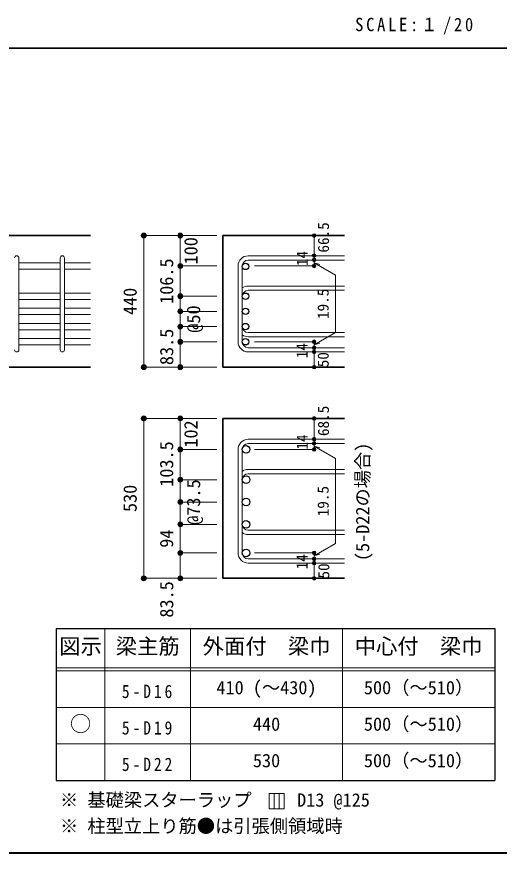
# Model space of a CAD drawing. Units: millimetres at full size, sheet at 1:20. Extents: x -3982 to 3969, y -2797 to 2801.
# Drawn here: x 835 to 2422, y -2797 to -45 of the extents above; entities that cross this region are included whole.
import ezdxf
from ezdxf.enums import TextEntityAlignment as Align

# ---------------------------------------------------------------- set-up
doc = ezdxf.new("R2010")
doc.units = ezdxf.units.MM
doc.header["$LTSCALE"] = 20
doc.header["$PDMODE"] = 32
doc.header["$PDSIZE"] = 12
for name, color, linetype, lineweight in [('6-1_躯体線', 2, 'Continuous', 35), ('6-5_梁主筋', 7, 'Continuous', 18), ('6-6_S.T.P.', 7, 'Continuous', 18), ('6-7_文字', 7, 'Continuous', 18), ('6-D_寸法', 4, 'Continuous', 9), ('6-E_枠', 7, 'Continuous', 18), ('F-0_枠', 6, 'Continuous', 40)]:
    doc.layers.add(name, color=color, linetype=linetype, lineweight=lineweight)
doc.styles.add('ＭＳ ゴシック', font='')
doc.styles.get('ＭＳ ゴシック').set_extended_font_data('MS Gothic')

msp = doc.modelspace()

# ---------------------------------------------------------------- linework, layer by layer
at = {"layer": '6-1_躯体線'}
for p, q in [((1078.29, -764.67), (128.29, -764.67)), ((1512.96, -764.67), (1912.96, -764.67)), ((1512.96, -764.67), (1512.96, -1197.67)), ((1078.29, -1197.67), (678.29, -1197.67)), ((1512.96, -1197.67), (1912.96, -1197.67)), ((1512.96, -1366.27), (1912.96, -1366.27)), ((1512.96, -1366.27), (1512.96, -1892.27)), ((1512.96, -1892.27), (1912.96, -1892.27))]:
    msp.add_line(p, q, dxfattribs=at)
at = {"layer": '6-5_梁主筋'}
for p, q in [((978.29, -854.31), (842.29, -854.31)), ((978.29, -875.31), (842.29, -875.31)), ((1078.29, -854.31), (992.29, -854.31)), ((1078.29, -875.31), (992.29, -875.31)), ((978.29, -953.67), (842.29, -953.67)), ((1078.29, -953.67), (992.29, -953.67)), ((978.29, -974.67), (842.29, -974.67)), ((1078.29, -974.67), (992.29, -974.67)), ((978.29, -1003.67), (842.29, -1003.67)), ((1078.29, -1003.67), (992.29, -1003.67)), ((978.29, -1024.67), (842.29, -1024.67)), ((1078.29, -1024.67), (992.29, -1024.67)), ((978.29, -1053.67), (842.29, -1053.67)), ((1078.29, -1053.67), (992.29, -1053.67)), ((978.29, -1074.67), (842.29, -1074.67)), ((1078.29, -1074.67), (992.29, -1074.67)), ((978.29, -1103.67), (842.29, -1103.67)), ((978.29, -1124.67), (842.29, -1124.67)), ((1078.29, -1103.67), (992.29, -1103.67)), ((1078.29, -1124.67), (992.29, -1124.67))]:
    msp.add_line(p, q, dxfattribs=at)
at = {"layer": '6-5_梁主筋', "color": 3, "lineweight": 25}
for centre, radius in [((1587.58, -866.31), 10.5), ((1587.46, -964.17), 10.5), ((1587.46, -1014.17), 10.5), ((1587.46, -1064.17), 10.5), ((1587.46, -1114.17), 10.5), ((1589.46, -1468.4), 12.5), ((1589.46, -1567.77), 12.5), ((1589.46, -1641.27), 12.5), ((1589.46, -1714.77), 12.5), ((1589.46, -1808.77), 12.5)]:
    msp.add_circle(centre, radius, dxfattribs=at)
at = {"layer": '6-6_S.T.P.'}
for p, q in [((842.29, -1140.67), (842.29, -838.7)), ((978.29, -1140.67), (978.29, -838.7)), ((992.29, -1140.67), (992.29, -838.7)), ((1596.46, -831.31), (1912.96, -831.31)), ((1596.46, -845.31), (1912.96, -845.31)), ((1562.96, -864.81), (1562.96, -1114.17)), ((1576.96, -864.81), (1576.96, -1114.17)), ((1596.46, -930.67), (1912.96, -930.67)), ((1596.46, -944.67), (1912.96, -944.67)), ((1596.46, -1083.67), (1912.96, -1083.67)), ((1596.46, -1097.67), (1912.96, -1097.67)), ((1596.46, -1133.67), (1912.96, -1133.67)), ((1596.46, -1147.67), (1912.96, -1147.67)), ((1596.46, -1434.9), (1912.96, -1434.9)), ((1596.46, -1448.9), (1912.96, -1448.9)), ((1562.96, -1468.4), (1562.96, -1808.77)), ((1576.96, -1468.4), (1576.96, -1808.77)), ((1596.46, -1534.27), (1912.96, -1534.27)), ((1596.46, -1548.27), (1912.96, -1548.27)), ((1596.46, -1734.27), (1912.96, -1734.27)), ((1596.46, -1748.27), (1912.96, -1748.27)), ((1596.46, -1828.27), (1912.96, -1828.27)), ((1596.46, -1842.27), (1912.96, -1842.27))]:
    msp.add_line(p, q, dxfattribs=at)
for centre, radius, start, end in [((835.29, -838.31), 7, 0, 180), ((985.29, -838.31), 7, 0, 180), ((1596.46, -864.81), 33.5, 90, 180), ((1596.46, -864.81), 19.5, 90, 180), ((1596.46, -964.17), 33.5, 90, 125.59765), ((1596.46, -964.17), 19.5, 90, 180), ((1596.46, -1064.17), 19.5, 180, 270), ((1596.46, -1064.17), 33.5, 234.40235, 270), ((1596.46, -1114.17), 33.5, 180, 270), ((1596.46, -1114.17), 19.5, 180, 270), ((835.29, -1140.67), 7, 180, 0), ((985.29, -1140.67), 7, 180, 0), ((1596.46, -1468.4), 33.5, 90, 180), ((1596.46, -1468.4), 19.5, 90, 180), ((1596.46, -1567.77), 33.5, 90, 125.59765), ((1596.46, -1567.77), 19.5, 90, 180), ((1596.46, -1714.77), 19.5, 180, 270), ((1596.46, -1714.77), 33.5, 234.40235, 270), ((1596.46, -1808.77), 33.5, 180, 270), ((1596.46, -1808.77), 19.5, 180, 270)]:
    msp.add_arc(centre, radius, start, end, dxfattribs=at)
at = {"layer": '6-7_文字'}
for p, q in [((1681.75, -2600.44), (1681.75, -2650.44)), ((1698.42, -2600.44), (1698.42, -2650.44))]:
    msp.add_line(p, q, dxfattribs=at)
msp.add_lwpolyline([(1665.09, -2650.44), (1715.09, -2650.44), (1715.09, -2600.44), (1665.09, -2600.44)], close=True, dxfattribs=at)
at = {"layer": '6-D_寸法'}
for p, q in [((1252.96, -764.67), (1372.96, -764.67)), ((1252.96, -764.67), (1252.96, -1197.67)), ((1372.96, -764.67), (1492.96, -764.67)), ((1372.96, -764.67), (1372.96, -864.81)), ((1372.96, -864.81), (1492.96, -864.81)), ((1812.96, -864.81), (1616.87, -864.81)), ((1812.96, -854.48), (1832.28, -859.66)), ((1812.96, -854.48), (1883.02, -894.93)), ((1883.02, -894.93), (1883.02, -1083.47)), ((1372.96, -964.17), (1492.96, -964.17)), ((1372.96, -1014.17), (1492.96, -1014.17)), ((1372.96, -1014.17), (1372.96, -1064.17)), ((1372.96, -1064.17), (1492.96, -1064.17)), ((1372.96, -1064.17), (1372.96, -1120.67)), ((1812.96, -1123.92), (1883.02, -1083.47)), ((1372.96, -1114.17), (1492.96, -1114.17)), ((1372.96, -1197.67), (1372.96, -1114.17)), ((1812.96, -1114.17), (1616.87, -1114.17)), ((1812.96, -1133.67), (1812.96, -1114.17)), ((1812.96, -1123.92), (1832.28, -1118.75)), ((1812.96, -1147.67), (1812.96, -1133.67)), ((1812.96, -1197.67), (1812.96, -1147.67)), ((1252.96, -1197.67), (1372.96, -1197.67)), ((1252.96, -1197.67), (1362.82, -1197.67)), ((1372.96, -1197.67), (1492.96, -1197.67)), ((1252.96, -1366.27), (1372.96, -1366.27)), ((1252.96, -1366.27), (1252.96, -1892.27)), ((1372.96, -1366.27), (1492.96, -1366.27)), ((1372.96, -1366.27), (1372.96, -1468.4)), ((1812.96, -1458.08), (1832.28, -1463.26)), ((1812.96, -1458.08), (1883.02, -1498.53)), ((1372.96, -1468.4), (1492.96, -1468.4)), ((1372.96, -1468.4), (1372.96, -1567.77)), ((1812.96, -1468.4), (1616.87, -1468.4)), ((1883.02, -1498.53), (1883.02, -1778.07)), ((1372.96, -1567.77), (1492.96, -1567.77)), ((1372.96, -1567.77), (1372.96, -1641.27)), ((1372.96, -1641.27), (1492.96, -1641.27)), ((1372.96, -1641.27), (1372.96, -1714.77)), ((1372.96, -1714.77), (1492.96, -1714.77)), ((1372.96, -1714.77), (1372.96, -1808.77)), ((1812.96, -1818.52), (1883.02, -1778.07)), ((1372.96, -1808.77), (1492.96, -1808.77)), ((1372.96, -1892.27), (1372.96, -1808.77)), ((1812.96, -1808.77), (1616.87, -1808.77)), ((1812.96, -1828.27), (1812.96, -1808.77)), ((1812.96, -1818.52), (1832.28, -1813.34)), ((1812.96, -1842.27), (1812.96, -1828.27)), ((1812.96, -1892.27), (1812.96, -1842.27)), ((1252.96, -1892.27), (1372.96, -1892.27)), ((1252.96, -1892.27), (1362.82, -1892.27)), ((1372.96, -1892.27), (1492.96, -1892.27))]:
    msp.add_line(p, q, dxfattribs=at)
for points in [[(1812.96, -844.73), (1812.96, -830.73), (1812.96, -764.67)], [(1812.96, -844.73), (1812.96, -864.81), (1812.96, -844.73)], [(1372.96, -864.81), (1372.96, -964.17), (1372.96, -1014.17)], [(1812.96, -1448.33), (1812.96, -1434.33), (1812.96, -1366.27)], [(1812.96, -1448.33), (1812.96, -1468.4), (1812.96, -1448.33)]]:
    msp.add_lwpolyline(points, dxfattribs=at)
for centre, radius in [((1252.96, -764.67), 8), ((1252.96, -764.67), 7.2), ((1252.96, -764.67), 6.4), ((1252.96, -764.67), 5.6), ((1252.96, -764.67), 4.8), ((1252.96, -764.67), 4), ((1252.96, -764.67), 3.2), ((1252.96, -764.67), 2.4), ((1252.96, -764.67), 1.6), ((1252.96, -764.67), 0.8), ((1372.96, -764.67), 8), ((1372.96, -764.67), 7.2), ((1372.96, -764.67), 6.4), ((1372.96, -764.67), 5.6), ((1372.96, -764.67), 4.8), ((1372.96, -764.67), 4), ((1372.96, -764.67), 3.2), ((1372.96, -764.67), 2.4), ((1372.96, -764.67), 1.6), ((1372.96, -764.67), 0.8), ((1812.96, -764.67), 4), ((1812.96, -764.67), 3.6), ((1812.96, -764.67), 3.2), ((1812.96, -764.67), 2.8), ((1812.96, -764.67), 2.4), ((1812.96, -764.67), 2), ((1812.96, -764.67), 1.6), ((1812.96, -764.67), 1.2), ((1812.96, -764.67), 0.8), ((1812.96, -764.67), 0.4), ((1812.96, -830.73), 4), ((1812.96, -844.73), 4), ((1812.96, -830.73), 3.6), ((1812.96, -844.73), 3.6), ((1812.96, -830.73), 3.2), ((1812.96, -844.73), 3.2), ((1812.96, -830.73), 2.8), ((1812.96, -844.73), 2.8), ((1812.96, -830.73), 2.4), ((1812.96, -844.73), 2.4), ((1812.96, -830.73), 2), ((1812.96, -844.73), 2), ((1812.96, -830.73), 1.6), ((1812.96, -844.73), 1.6), ((1812.96, -830.73), 1.2), ((1812.96, -844.73), 1.2), ((1812.96, -830.73), 0.8), ((1812.96, -844.73), 0.8), ((1812.96, -830.73), 0.4), ((1812.96, -844.73), 0.4), ((1372.96, -864.81), 8), ((1372.96, -864.81), 7.2), ((1372.96, -864.81), 6.4), ((1372.96, -864.81), 5.6), ((1372.96, -864.81), 4.8), ((1372.96, -864.81), 4), ((1372.96, -864.81), 3.2), ((1372.96, -864.81), 2.4), ((1372.96, -864.81), 1.6), ((1372.96, -864.81), 0.8), ((1812.96, -864.81), 4), ((1812.96, -864.81), 3.6), ((1812.96, -864.81), 3.2), ((1812.96, -864.81), 2.8), ((1812.96, -864.81), 2.4), ((1812.96, -864.81), 2), ((1812.96, -864.81), 1.6), ((1812.96, -864.81), 1.2), ((1812.96, -864.81), 0.8), ((1812.96, -864.81), 0.4), ((1372.96, -964.17), 8), ((1372.96, -964.17), 7.2), ((1372.96, -964.17), 6.4), ((1372.96, -964.17), 5.6), ((1372.96, -964.17), 4.8), ((1372.96, -964.17), 4), ((1372.96, -964.17), 3.2), ((1372.96, -964.17), 2.4), ((1372.96, -964.17), 1.6), ((1372.96, -964.17), 0.8), ((1372.96, -1014.17), 8), ((1372.96, -1014.17), 7.2), ((1372.96, -1014.17), 6.4), ((1372.96, -1014.17), 5.6), ((1372.96, -1014.17), 4.8), ((1372.96, -1014.17), 4), ((1372.96, -1014.17), 3.2), ((1372.96, -1014.17), 2.4), ((1372.96, -1014.17), 1.6), ((1372.96, -1014.17), 0.8), ((1372.96, -1064.17), 8), ((1372.96, -1064.17), 7.2), ((1372.96, -1064.17), 6.4), ((1372.96, -1064.17), 5.6), ((1372.96, -1064.17), 4.8), ((1372.96, -1064.17), 4), ((1372.96, -1064.17), 3.2), ((1372.96, -1064.17), 2.4), ((1372.96, -1064.17), 1.6), ((1372.96, -1064.17), 0.8), ((1372.96, -1114.17), 8), ((1372.96, -1114.17), 7.2), ((1372.96, -1114.17), 6.4), ((1372.96, -1114.17), 5.6), ((1372.96, -1114.17), 4.8), ((1372.96, -1114.17), 4), ((1372.96, -1114.17), 3.2), ((1372.96, -1114.17), 2.4), ((1372.96, -1114.17), 1.6), ((1372.96, -1114.17), 0.8), ((1812.96, -1114.17), 4), ((1812.96, -1114.17), 3.6), ((1812.96, -1114.17), 3.2), ((1812.96, -1114.17), 2.8), ((1812.96, -1114.17), 2.4), ((1812.96, -1114.17), 2), ((1812.96, -1114.17), 1.6), ((1812.96, -1114.17), 1.2), ((1812.96, -1114.17), 0.8), ((1812.96, -1114.17), 0.4), ((1812.96, -1133.67), 4), ((1812.96, -1147.67), 4), ((1812.96, -1133.67), 3.6), ((1812.96, -1147.67), 3.6), ((1812.96, -1133.67), 3.2), ((1812.96, -1147.67), 3.2), ((1812.96, -1133.67), 2.8), ((1812.96, -1147.67), 2.8), ((1812.96, -1133.67), 2.4), ((1812.96, -1147.67), 2.4), ((1812.96, -1133.67), 2), ((1812.96, -1147.67), 2), ((1812.96, -1133.67), 1.6), ((1812.96, -1147.67), 1.6), ((1812.96, -1133.67), 1.2), ((1812.96, -1147.67), 1.2), ((1812.96, -1133.67), 0.8), ((1812.96, -1147.67), 0.8), ((1812.96, -1133.67), 0.4), ((1812.96, -1147.67), 0.4), ((1252.96, -1197.67), 8), ((1252.96, -1197.67), 7.2), ((1252.96, -1197.67), 6.4), ((1252.96, -1197.67), 5.6), ((1252.96, -1197.67), 4.8), ((1252.96, -1197.67), 4), ((1252.96, -1197.67), 3.2), ((1252.96, -1197.67), 2.4), ((1252.96, -1197.67), 1.6), ((1252.96, -1197.67), 0.8), ((1372.96, -1197.67), 8), ((1372.96, -1197.67), 7.2), ((1372.96, -1197.67), 6.4), ((1372.96, -1197.67), 5.6), ((1372.96, -1197.67), 4.8), ((1372.96, -1197.67), 4), ((1372.96, -1197.67), 3.2), ((1372.96, -1197.67), 2.4), ((1372.96, -1197.67), 1.6), ((1372.96, -1197.67), 0.8), ((1812.96, -1197.67), 4), ((1812.96, -1197.67), 3.6), ((1812.96, -1197.67), 3.2), ((1812.96, -1197.67), 2.8), ((1812.96, -1197.67), 2.4), ((1812.96, -1197.67), 2), ((1812.96, -1197.67), 1.6), ((1812.96, -1197.67), 1.2), ((1812.96, -1197.67), 0.8), ((1812.96, -1197.67), 0.4), ((1252.96, -1366.27), 8), ((1252.96, -1366.27), 7.2), ((1252.96, -1366.27), 6.4), ((1252.96, -1366.27), 5.6), ((1252.96, -1366.27), 4.8), ((1252.96, -1366.27), 4), ((1252.96, -1366.27), 3.2), ((1252.96, -1366.27), 2.4), ((1252.96, -1366.27), 1.6), ((1252.96, -1366.27), 0.8), ((1372.96, -1366.27), 8), ((1372.96, -1366.27), 7.2), ((1372.96, -1366.27), 6.4), ((1372.96, -1366.27), 5.6), ((1372.96, -1366.27), 4.8), ((1372.96, -1366.27), 4), ((1372.96, -1366.27), 3.2), ((1372.96, -1366.27), 2.4), ((1372.96, -1366.27), 1.6), ((1372.96, -1366.27), 0.8), ((1812.96, -1366.27), 4), ((1812.96, -1366.27), 3.6), ((1812.96, -1366.27), 3.2), ((1812.96, -1366.27), 2.8), ((1812.96, -1366.27), 2.4), ((1812.96, -1366.27), 2), ((1812.96, -1366.27), 1.6), ((1812.96, -1366.27), 1.2), ((1812.96, -1366.27), 0.8), ((1812.96, -1366.27), 0.4), ((1812.96, -1434.33), 4), ((1812.96, -1434.33), 3.6), ((1812.96, -1448.33), 4), ((1812.96, -1448.33), 3.6), ((1812.96, -1434.33), 3.2), ((1812.96, -1448.33), 3.2), ((1812.96, -1434.33), 2.8), ((1812.96, -1448.33), 2.8), ((1812.96, -1434.33), 2.4), ((1812.96, -1448.33), 2.4), ((1812.96, -1434.33), 2), ((1812.96, -1448.33), 2), ((1812.96, -1434.33), 1.6), ((1812.96, -1448.33), 1.6), ((1812.96, -1434.33), 1.2), ((1812.96, -1448.33), 1.2), ((1812.96, -1434.33), 0.8), ((1812.96, -1448.33), 0.8), ((1812.96, -1434.33), 0.4), ((1812.96, -1448.33), 0.4), ((1372.96, -1468.4), 8), ((1372.96, -1468.4), 7.2), ((1372.96, -1468.4), 6.4), ((1372.96, -1468.4), 5.6), ((1372.96, -1468.4), 4.8), ((1372.96, -1468.4), 4), ((1372.96, -1468.4), 3.2), ((1372.96, -1468.4), 2.4), ((1372.96, -1468.4), 1.6), ((1372.96, -1468.4), 0.8), ((1812.96, -1468.4), 4), ((1812.96, -1468.4), 3.6), ((1812.96, -1468.4), 3.2), ((1812.96, -1468.4), 2.8), ((1812.96, -1468.4), 2.4), ((1812.96, -1468.4), 2), ((1812.96, -1468.4), 1.6), ((1812.96, -1468.4), 1.2), ((1812.96, -1468.4), 0.8), ((1812.96, -1468.4), 0.4), ((1372.96, -1567.77), 8), ((1372.96, -1567.77), 7.2), ((1372.96, -1567.77), 6.4), ((1372.96, -1567.77), 5.6), ((1372.96, -1567.77), 4.8), ((1372.96, -1567.77), 4), ((1372.96, -1567.77), 3.2), ((1372.96, -1567.77), 2.4), ((1372.96, -1567.77), 1.6), ((1372.96, -1567.77), 0.8), ((1372.96, -1641.27), 8), ((1372.96, -1641.27), 7.2), ((1372.96, -1641.27), 6.4), ((1372.96, -1641.27), 5.6), ((1372.96, -1641.27), 4.8), ((1372.96, -1641.27), 4), ((1372.96, -1641.27), 3.2), ((1372.96, -1641.27), 2.4), ((1372.96, -1641.27), 1.6), ((1372.96, -1641.27), 0.8), ((1372.96, -1714.77), 8), ((1372.96, -1714.77), 7.2), ((1372.96, -1714.77), 6.4), ((1372.96, -1714.77), 5.6), ((1372.96, -1714.77), 4.8), ((1372.96, -1714.77), 4), ((1372.96, -1714.77), 3.2), ((1372.96, -1714.77), 2.4), ((1372.96, -1714.77), 1.6), ((1372.96, -1714.77), 0.8), ((1372.96, -1808.77), 8), ((1372.96, -1808.77), 7.2), ((1372.96, -1808.77), 6.4), ((1372.96, -1808.77), 5.6), ((1372.96, -1808.77), 4.8), ((1372.96, -1808.77), 4), ((1372.96, -1808.77), 3.2), ((1372.96, -1808.77), 2.4), ((1372.96, -1808.77), 1.6), ((1372.96, -1808.77), 0.8), ((1812.96, -1808.77), 4), ((1812.96, -1808.77), 3.6), ((1812.96, -1808.77), 3.2), ((1812.96, -1808.77), 2.8), ((1812.96, -1808.77), 2.4), ((1812.96, -1808.77), 2), ((1812.96, -1808.77), 1.6), ((1812.96, -1808.77), 1.2), ((1812.96, -1808.77), 0.8), ((1812.96, -1808.77), 0.4), ((1812.96, -1828.27), 4), ((1812.96, -1842.27), 4), ((1812.96, -1828.27), 3.6), ((1812.96, -1842.27), 3.6), ((1812.96, -1828.27), 3.2), ((1812.96, -1842.27), 3.2), ((1812.96, -1828.27), 2.8), ((1812.96, -1842.27), 2.8), ((1812.96, -1828.27), 2.4), ((1812.96, -1842.27), 2.4), ((1812.96, -1828.27), 2), ((1812.96, -1842.27), 2), ((1812.96, -1828.27), 1.6), ((1812.96, -1842.27), 1.6), ((1812.96, -1828.27), 1.2), ((1812.96, -1842.27), 1.2), ((1812.96, -1828.27), 0.8), ((1812.96, -1842.27), 0.8), ((1812.96, -1828.27), 0.4), ((1812.96, -1842.27), 0.4), ((1252.96, -1892.27), 8), ((1252.96, -1892.27), 7.2), ((1252.96, -1892.27), 6.4), ((1252.96, -1892.27), 5.6), ((1252.96, -1892.27), 4.8), ((1252.96, -1892.27), 4), ((1252.96, -1892.27), 3.2), ((1252.96, -1892.27), 2.4), ((1252.96, -1892.27), 1.6), ((1252.96, -1892.27), 0.8), ((1372.96, -1892.27), 8), ((1372.96, -1892.27), 7.2), ((1372.96, -1892.27), 6.4), ((1372.96, -1892.27), 5.6), ((1372.96, -1892.27), 4.8), ((1372.96, -1892.27), 4), ((1372.96, -1892.27), 3.2), ((1372.96, -1892.27), 2.4), ((1372.96, -1892.27), 1.6), ((1372.96, -1892.27), 0.8), ((1812.96, -1892.27), 4), ((1812.96, -1892.27), 3.6), ((1812.96, -1892.27), 3.2), ((1812.96, -1892.27), 2.8), ((1812.96, -1892.27), 2.4), ((1812.96, -1892.27), 2), ((1812.96, -1892.27), 1.6), ((1812.96, -1892.27), 1.2), ((1812.96, -1892.27), 0.8), ((1812.96, -1892.27), 0.4)]:
    msp.add_circle(centre, radius, dxfattribs=at)
at = {"layer": '6-D_寸法', "color": 7}
for p in [(1252.96, -764.67), (1372.96, -764.67), (1812.96, -764.67), (1812.96, -830.73), (1812.96, -844.73), (1372.96, -864.81), (1812.96, -864.81), (1372.96, -964.17), (1372.96, -1014.17), (1372.96, -1064.17), (1372.96, -1114.17), (1812.96, -1114.17), (1812.96, -1133.67), (1812.96, -1147.67), (1252.96, -1197.67), (1372.96, -1197.67), (1812.96, -1197.67), (1252.96, -1366.27), (1372.96, -1366.27), (1812.96, -1366.27), (1812.96, -1434.33), (1812.96, -1448.33), (1372.96, -1468.4), (1812.96, -1468.4), (1372.96, -1567.77), (1372.96, -1641.27), (1372.96, -1714.77), (1372.96, -1808.77), (1812.96, -1808.77), (1812.96, -1828.27), (1812.96, -1842.27), (1252.96, -1892.27), (1372.96, -1892.27), (1812.96, -1892.27)]:
    msp.add_point(p, dxfattribs=at)
at = {"layer": '6-E_枠', "color": 3, "lineweight": 25}
for p, q in [((965.14, -2056.95), (965.14, -2556.95)), ((965.14, -2056.95), (2406.83, -2056.95)), ((2406.83, -2056.95), (2406.83, -2556.95)), ((965.14, -2556.95), (2406.83, -2556.95))]:
    msp.add_line(p, q, dxfattribs=at)
at = {"layer": '6-E_枠'}
for p, q in [((1125.14, -2056.95), (1125.14, -2556.95)), ((1406.83, -2056.95), (1406.83, -2556.95)), ((1906.83, -2056.95), (1906.83, -2556.95)), ((965.14, -2186.95), (2406.83, -2186.95)), ((965.14, -2196.95), (2406.83, -2196.95)), ((965.14, -2316.95), (2406.83, -2316.95)), ((965.14, -2436.95), (2406.83, -2436.95))]:
    msp.add_line(p, q, dxfattribs=at)
at = {"layer": 'F-0_枠', "color": 2, "lineweight": 35}
msp.add_line((-3981.92, -148.03), (2482.4, -148.03), dxfattribs=at)
at = {"layer": 'F-0_枠'}
msp.add_line((3969.4, -2796.83), (-3981.92, -2796.83), dxfattribs=at)

# ---------------------------------------------------------------- texts
at = {"layer": '6-7_文字', "style": 'ＭＳ ゴシック'}
msp.add_text('(5-D22の場合)', height=43.99, rotation=90, dxfattribs=at).set_placement((2007.58, -1835.59), align=Align.BOTTOM_LEFT)
at = {"layer": '6-7_文字', "color": 2, "style": 'ＭＳ ゴシック'}
for s, p in [('図示', (975.14, -2156.95)), ('梁主筋', (1160.98, -2156.95)), ('外面付\u3000梁巾', (1446.83, -2156.95)), ('中心付\u3000梁巾', (1946.83, -2156.95)), ('○', (1010.14, -2411.95))]:
    msp.add_text(s, height=51.32, dxfattribs=at).set_placement(p, align=Align.BOTTOM_LEFT)
at = {"layer": '6-7_文字', "style": 'ＭＳ ゴシック'}
for s, p in [('410 (～430)', (1491.83, -2286.95)), ('500（～510）', (1976.83, -2286.95)), ('440', (1611.83, -2406.95)), ('500（～510）', (1976.83, -2406.95)), ('530', (1611.83, -2526.95)), ('500（～510）', (1976.83, -2526.95)), ('※ 基礎梁スターラップ     D13 @125', (977.51, -2656.67)), ('※ 柱型立上り筋●は引張側領域時', (977.51, -2742.34))]:
    msp.add_text(s, height=43.99, dxfattribs=at).set_placement(p, align=Align.BOTTOM_LEFT)
at = {"layer": '6-7_文字', "color": 2, "insert": (1948.17, -103.03), "char_height": 43.99, "attachment_point": 7, "style": 'ＭＳ ゴシック'}
msp.add_mtext('\\T1.34;\\W0.9;SCALE:１/20', dxfattribs=at)
at = {"layer": '6-7_文字', "char_height": 43.99, "attachment_point": 7, "style": 'ＭＳ ゴシック'}
for s, insert in [('\\T1.38;\\W0.85;5-D16', (1180.98, -2286.95)), ('\\T1.38;\\W0.85;5-D19', (1180.98, -2406.95)), ('\\T1.38;\\W0.85;5-D22', (1180.98, -2526.95))]:
    msp.add_mtext(s, dxfattribs=dict(at, insert=insert))
at = {"layer": '6-D_寸法', "style": 'ＭＳ ゴシック'}
for s, height, p in [('66.5', 36.66, (1872.96, -820.73)), ('100', 43.99, (1442.96, -859.74)), ('14', 36.66, (1802.96, -865.2)), ('106.5', 43.99, (1362.96, -989.49)), ('440', 43.99, (1242.96, -1026.17)), ('19.5', 36.66, (1871.94, -1039.2)), ('@50', 43.99, (1451.63, -1084.17)), ('83.5', 43.99, (1363.27, -1190.78)), ('14', 36.66, (1802.56, -1168.36)), ('50', 36.66, (1872.11, -1197.98)), ('68.5', 36.66, (1872.96, -1424.33)), ('102', 43.99, (1442.96, -1462.34)), ('14', 36.66, (1802.96, -1468.79)), ('103.5', 43.99, (1362.96, -1591.09)), ('530', 43.99, (1242.96, -1674.27)), ('@73.5', 43.99, (1451.63, -1716.27)), ('19.5', 36.66, (1871.94, -1688.3)), ('94', 43.99, (1362.96, -1791.77)), ('14', 36.66, (1802.56, -1862.96)), ('50', 36.66, (1874.13, -1893.05)), ('83.5', 43.99, (1363.27, -2021.61))]:
    msp.add_text(s, height=height, rotation=90, dxfattribs=at).set_placement(p, align=Align.BOTTOM_LEFT)

doc.saveas('drawing.dxf')
